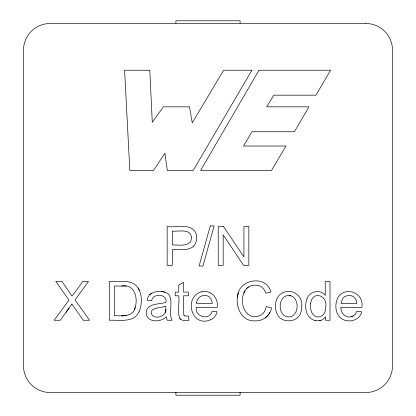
<?xml version="1.0" encoding="UTF-8"?>
<svg xmlns="http://www.w3.org/2000/svg" width="416" height="416" viewBox="0 0 416 416"><rect width="100%" height="100%" fill="white"/><g stroke="black" fill="none" stroke-linecap="round" stroke-linejoin="round"><path stroke-width="0.62" d="M165.87 309.52L165.823 306.166C161.782 308.157 147.254 307.096 152.303 315.448C156.894 319.467 165.974 315.968 165.87 309.52L165.214 312.51M237.468 297.175C235.659 307.923 242.232 321.443 254.53 320.856C262.548 321.568 270.13 315.874 271.539 307.918L266.38 306.602L264.696 311.189A10.223 10.223 0 0 1 260.114 315.432C241.935 323.045 235.898 291.86 250.77 285.86A14.69 14.69 0 0 1 258.029 285.386C262.023 286.047 264.644 289.572 265.762 293.238L270.842 292.053C266.183 273.952 237.676 279.313 237.468 297.175L238.373 292.937M134.368 309.816C138.497 300.373 135.954 284.487 122.554 285.74L121.727 286.042L114.436 286.042L114.436 315.661C121.732 315.921 133.292 317.132 135.216 307.559M306.852 299.021C304.626 305.713 305.224 314.714 311.548 319.01C315.89 321.963 322.728 321.48 325.608 316.716L325.608 320.252L329.992 320.252L329.992 281.45L325.25 281.45L325.25 295.381C320.616 288.444 308.62 291.71 307.008 298.948M244.899 290.623L244.358 292.578L243.807 292.989M139.032 311.922C142.454 303.701 142.615 292.978 136.495 285.938C129.407 278.829 118.165 282.381 109.299 281.45L109.299 320.252C119.007 319.805 134.191 323.102 138.876 311.891M201.282 291.881C210.569 289.068 218.826 298.319 217.287 307.351L196.238 307.351C195.177 317.039 209.555 321.032 212.259 311.194L217.157 311.813L215.888 314.98A11.003 11.003 0 0 1 210.626 319.769M184.356 315.78L184.408 315.687A1.695 1.695 0 0 1 183.752 314.86L183.492 295.797L188.37 295.797L188.37 292.105L183.492 292.105L183.492 282.277L178.745 285.142L178.745 292.105L175.214 292.105L175.214 295.797L178.745 295.797C179.769 303.337 176.899 311.792 180.034 318.932C182.541 320.996 185.983 320.632 188.989 320.174L188.37 315.968L185.484 316.087L184.408 315.687M355.259 314.179L356.798 311.194L361.696 311.813C360.147 319.301 351.541 322.39 344.807 320.268C337.059 318.157 334.724 308.948 336.336 301.933C339.997 284.788 364.759 290.508 361.852 307.351L340.777 307.351C340.928 311.184 342.784 315.338 346.684 316.581A8.954 8.954 0 0 0 351.603 316.68L354.26 315.266L355.103 314.116M269.88 312.395L267.717 315.65L265.195 317.975M66.175 312.213L69.092 308.183M193.107 246.652C196.856 243.006 197.725 236.954 195.468 232.294C189.847 222.617 175.854 228.134 167.149 226.538L167.149 265.335L172.312 265.335L172.312 249.6C179.182 249.096 187.257 251.118 193.196 246.631M149.89 294.455L148.018 297.097L147.014 300.128L151.684 300.747C152.558 292.854 167.97 293.691 165.927 302.427C159.188 304.554 146.687 302.895 146.193 312.78C146.448 322.79 160.919 322.79 166.234 316.69L167.216 320.252L172.063 320.252C167.82 312.083 174.335 300.768 167.991 293.602C162.614 290.337 154.934 290.716 149.89 294.455L151.2 293.472M319.155 320.788L320.97 320.393M248.435 286.978L246.423 288.631M351.603 316.68L353.038 316.108M201.318 291.808C183.227 297.086 191.402 328.167 210.626 319.769M315.188 320.585L315.656 320.507M290.789 295.729L289.338 295.922L289.084 295.469C277.508 295.079 277.16 316.404 288.408 316.971C299.697 317.039 300.066 296.301 289.084 295.469M126.464 315.442L122.699 315.936L121.425 315.661M121.727 286.042L126.105 286.192M161.392 291.538L164.887 292.11M351.957 295.885L348.769 295.386L345.696 296.098A7.904 7.904 0 0 0 342.311 299.151L341.063 303.456L356.85 303.456C356.928 300.399 354.619 296.624 352.04 296.036M179.785 318.417L180.43 319.134M139.578 290.696L138.128 288.002M240.089 23.249L240.089 20.8L175.911 20.8L175.911 23.249M240.089 392.335L240.089 395.2L175.911 395.2L175.911 392.335M310.684 303.337C309.707 308.698 311.548 316.779 318.193 316.976C323.216 317.044 326.004 311.641 325.733 307.164C327.985 295.038 312.224 290.285 310.684 303.337M301.798 306.067L301.512 309.941L300.581 313.44A11.674 11.674 0 0 1 295.552 319.108C291.574 321.303 286.567 321.422 282.454 319.535A11.851 11.851 0 0 1 277.898 315.557C273.317 307.871 274.867 294.741 284.596 292.022C293.472 288.99 302.926 296.78 301.798 306.067M191.422 237.817C191.558 247.536 178.214 244.733 172.312 244.982L172.312 231.13C178.376 231.738 191.079 228.093 191.422 237.817M196.607 302.474L196.492 303.456L212.306 303.456L211.666 300.321L209.773 297.404A7.238 7.238 0 0 0 205.405 295.422C201.131 294.85 197.038 298.22 196.607 302.474M210.309 225.919L199.087 266.032L202.93 266.032L214.126 225.919L210.309 225.919M258.986 70.236L200.564 170.482L271.528 170.482L285.995 146.037L243.542 146.037L251.956 131.737L294.393 131.737L308.963 106.834L266.713 106.834L273.801 95.181L315.916 95.181L330.595 70.236L258.986 70.236M251.909 70.236L193.175 170.482L167.346 170.482L164.887 153.265L153.509 170.482L129.828 170.482L124.602 70.236L149.817 70.236L152.277 122.247L163.348 106.834L189.483 106.834L192.254 122.824L223.621 70.236L251.909 70.236M71.895 304.075L60.315 320.252L54.122 320.252L69.03 300.128L55.796 281.45L61.937 281.45L72.103 296.104L82.857 281.45L88.509 281.45L75.067 299.92L89.565 320.252L83.273 320.252L71.895 304.075M365.784 23.473L50.216 23.473A26.744 26.744 0 0 0 23.473 50.216L23.473 365.784A26.744 26.744 0 0 0 50.216 392.527L365.784 392.527A26.744 26.744 0 0 0 392.527 365.784L392.527 50.216A26.744 26.744 0 0 0 365.784 23.473M223.517 226.538L218.228 226.538L218.228 265.335L223.184 265.335L223.184 234.868L243.563 265.335L248.851 265.335L248.851 226.538L243.922 226.538L243.922 257.005L223.517 226.538"/></g></svg>
